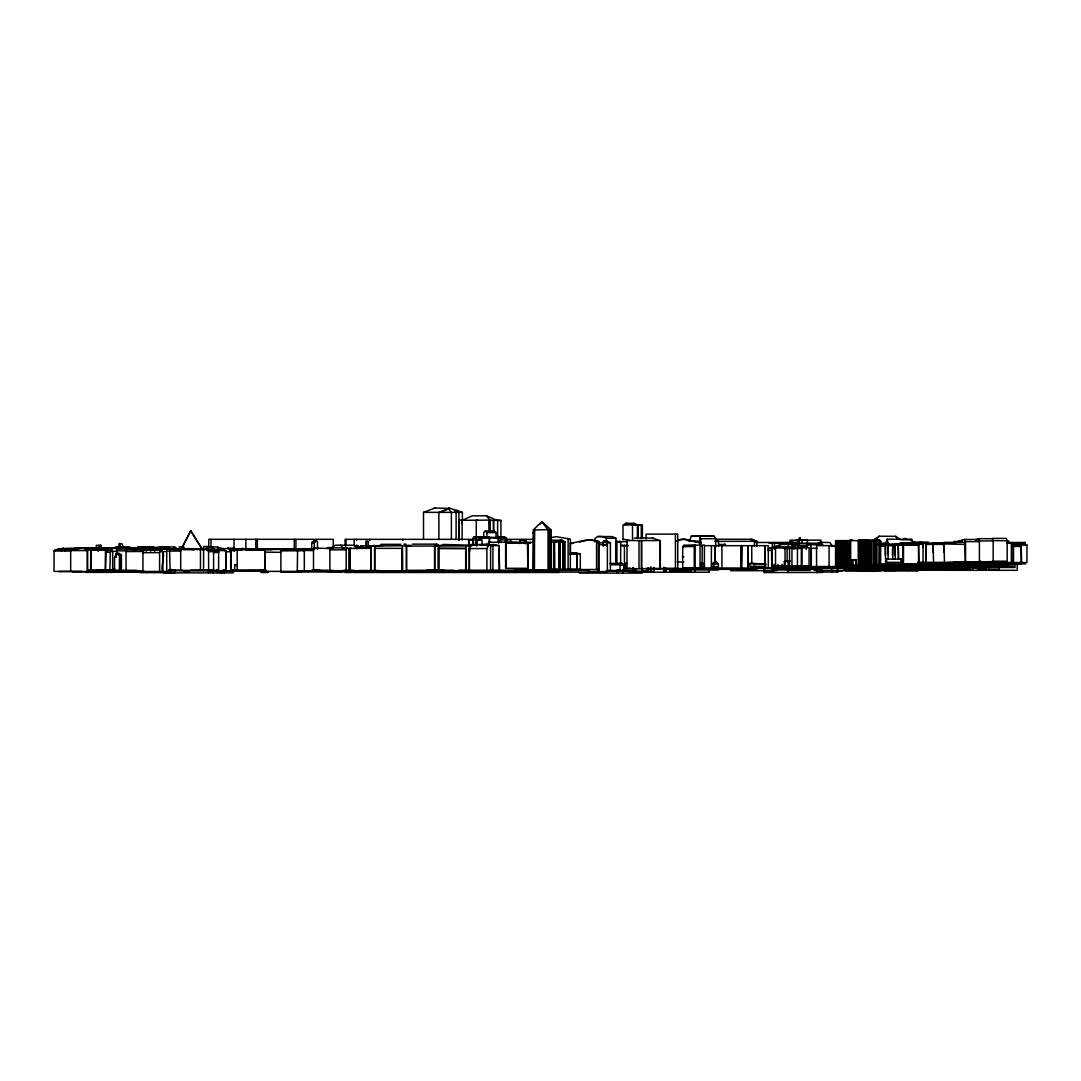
<?xml version="1.0" encoding="UTF-8"?>
<svg xmlns="http://www.w3.org/2000/svg" width="1081" height="1081" viewBox="0 0 1081 1081"><rect width="100%" height="100%" fill="white"/><g stroke="black" fill="none" stroke-linecap="round" stroke-linejoin="round"><path stroke-width="1.5" d="M438.346 571.119L438.346 548.418L465.925 548.499L465.925 571.119L465.925 545.959L406.388 546.108L406.388 571.119M500.922 520.42L493.531 520.258L493.558 531.798L493.531 520.258L500.922 520.42L500.922 536.798M615.954 541.297L615.846 564.417L615.819 541.27L620.67 541.527L620.67 563.377M641.29 524.663L641.29 538.352M489.396 543.108L489.477 538.23L488.95 537.203L488.017 537.595M741.661 545.675L741.255 568.106L741.255 545.675M861.125 555.499L860.935 540.108L863.746 540.108L864.205 540.932L863.962 553.891M866.435 549.053L866.124 540.27L866.165 565.214M868.827 553.918L869.083 541L866.124 540.635M894.973 555.364L894.757 543.932L898.243 543.932L898.73 558.728M885.312 555.756L885.096 544.243L887.231 539.203L911.864 539.203L912.864 543.77M887.906 553.904L887.636 544.392L888.123 545.662L892.73 545.648L892.474 555.539M933.322 552.567L933.065 543.067M944.226 552.567L943.97 542.392L964.847 542.392L965.347 562.336M438.17 546.108L438.17 545.256L438.183 546.108L438.143 545.405L434.832 546.108L438.17 546.108L436.886 544.148L412.361 544.148M112.856 568.592L112.654 571.795L112.708 552.283L112.262 550.229L110.397 550.04L109.884 569.944M922.85 547.337L923.066 544L921.89 544M350.42 567.903L350.217 571.119L350.217 548.635L348.879 548.459L348.879 571.119L513.799 571.052M91.331 566.647L91.101 569.944L90.858 550.053L90.588 569.944M799.143 541.203L799.4 538.014L800.21 538.014L800.453 540.122M800.048 540.122L800.21 538.014M651.248 567.309L650.721 572.16L650.721 567.309M485.234 531.014L486.909 532.609L486.909 537.798L485.545 537.014L483.707 537.811L483.707 532.582L485.234 531.014L494.328 531.014L496.017 532.609L496.017 537.622L504.841 536.96L497.963 536.96L498.003 538.068L506.543 538.068L502.3 536.703M91.101 550.067L107.884 550.27L105.479 550.053L105.222 569.944M534.028 570.295L534.473 529.947L550.783 529.622L550.783 570.295M532.744 570.295L533.217 529.96L541.919 521.65L550.783 529.622M120.653 559.499L121.396 554.877L118.896 553.175L116.437 553.175L114.518 557.661L114.518 570.295L136.895 570.295M297.261 572.2L297.599 548.959L307.936 549.553M845.761 566.593L845.153 569.795L845.153 566.593M105.614 569.944L106.073 550.04L112.262 550.229M300.856 572.2L280.871 572.2L280.871 550.878L304.301 550.742L304.788 548.797L313.895 548.797L313.504 550.526L304.301 550.513L304.301 570.782M304.301 550.742L304.747 548.972M280.871 550.878L281.263 549.202L300.18 549.716M297.261 550.864L297.667 549.202M489.247 523.461L490.031 520.285L486.558 515.813L472.329 515.826L462.1 520.285L462.317 523.569M880.164 563.782L880.177 544.243L880.65 546.135L885.582 546.135L885.136 544.392L885.582 545.256L885.582 563.782M116.816 554.823L117.275 549.026L119.532 548.324L153.029 548.324L150.786 548.81M136.247 550.77L133.544 550.756L134.044 549.026L136.355 548.324M166.744 571.444L166.744 551.634L167.42 549.202L169.568 548.58L170.122 571.444L142.935 571.444L142.935 551.472L144.016 549.864L145.313 549.864L127.234 549.864L126.045 551.58L126.045 570.809L143.732 570.809M499.517 542.608L500.287 539.932L504.773 539.932L505.381 542.594M304.301 550.513L304.585 549.526L307.761 549.513M264.886 552.121L265.872 548.851L281.938 548.851L280.871 552.337L264.886 552.121L264.967 571.39L265.129 549.675L237.185 549.675L237.185 570.2M878.529 543.892L879.677 540.068L876.961 539.905M133.544 550.756L134.152 548.81L136.476 548.324M117.951 548.189L119.423 543.54L121.896 543.716L123.747 548.189M899.622 545.067L900.405 542.824L914.594 542.824M236.496 564.701L235.023 564.701L234.482 570.2M481.491 537.703L481.815 536.879L488.598 536.879L489.477 537.703L489.477 543.108M689.624 540.581L691.354 536.122L713.838 535.987L715.73 538.662L715.73 547.094M484.356 537.243L481.288 537.243L480.896 538.23L480.599 537.311L473.87 537.041L476.194 537.041L476.586 537.811L475.586 538.23L476.194 537.041M878.65 543.919L879.677 541.338L880.839 543.946M892.244 544.554L892.73 545.648L892.244 544.392M159.596 571.444L159.596 552.553L160.596 550.229C167.447 551.634 159.65 567.093 162.718 571.444M93.007 548.959L93.452 547.986L95.277 547.986L96.209 548.959M91.763 550.188L92.52 548.635L96.722 548.135L98.303 551.405M346.163 570.7L346.163 549.824L347.136 547.851L349.622 549.445M469.181 571.119L469.181 548.567L471.208 544.54L488.936 544.54L490.598 545.581L499.125 545.608L499.125 571.119M486.896 571.119L486.896 548.58L488.936 544.54M181.189 549.067L190.81 530.676L202.688 549.689M181.892 548.229L190.81 530.676M262.426 549.067L271.236 549.297L259.035 548.756L262.602 548.756M715.568 561.066L711.703 564.093L711.703 566.66L718.406 566.66L718.406 564.093L715.568 561.066L713.744 564.093L713.744 566.66M511.218 541.77L510.718 539.716L506.435 539.716L505.8 541.77M910.972 540.149L913.742 541.946M539.973 524.312L541.919 521.65L548.053 529.96L548.053 570.295M132.152 547.878L130.423 547.729M473.87 537.041L472.992 538.23L472.992 544.743M234.172 551.148L236.009 548.945L242.374 549.445M702.177 562.958L702.177 545.067L704.407 545.067L704.407 567.89L682.706 567.89L682.706 546.743L683.814 545.446L695.164 545.446L695.164 567.89M54.05 550.986L55.104 549.77L73.143 549.932L71.792 549.77L70.67 551.026L54.05 550.986L54.05 571.39L81.305 571.39M282.384 550.175L283.411 549.04L288.573 549.648L285.952 549.04M694.232 567.89L694.232 546.432L695.164 545.446M604.995 541.162L605.982 541.162M874.124 541.324L879.312 536.217L872.164 540.757M479.734 536.879C479.396 538.406 483.166 538.27 481.802 536.879L478.842 537.784L486.909 537.798M860.935 540.635L863.827 541.297L863.746 540.108M434.832 571.119L434.832 545.932L436.886 544.148M368.594 546.743L369.837 545.702L367.621 546.743L368.918 545.77M685.165 545.648L683.814 545.608L700.812 544.986L702.177 546.486M777.955 546.837L780.914 544.419L791.184 544.432L793.143 546.837L773.982 546.837L780.914 544.419M311.72 549.297L311.72 542.581L314.26 542.77L316.544 540.946L317.476 541.608L317.476 549.378M116.937 548.77L120.086 547.364L118.775 546.837L117.005 548.418M787.117 548.621L790.752 547.851L787.117 548.621L787.117 561.444L784.32 561.444L784.32 565.876M788.184 565.876L788.184 561.444L789.752 561.444L784.32 561.444M615.954 564.417L615.954 538.311L612.265 536.595L597.685 536.514L594.996 538.527L594.996 541.784M185.054 549.472L184.81 548.378L184.216 549.472M313.166 542.77L313.774 540.946L316.544 540.946M311.72 542.581L313.395 541.392L313.395 542.77M54.969 550.77L56.415 549.783M77.913 549.27L60.982 549.283L62.995 549.283L65.414 550.918L62.995 548.945L57.117 549.337L60.982 549.351L63.103 547.837L64.252 548.716M70.67 571.43L70.67 550.526L87.223 550.607L88.885 549.499L90.534 550.54L90.534 549.31C107.249 545.135 71.697 550.81 90.534 549.31M70.67 550.526L72.251 549.499M819.925 544.365L821.317 543.459L822.803 544.648L810.912 544.756L809.358 543.459L806.277 545.513L806.277 549.364M174.473 548.837L184.81 548.378M88.777 548.256L85.764 549.634L88.777 548.432M520.583 540.351L521.974 539.554L525.798 540.351L525.798 543.662M508.84 542.392L530.622 543.054L505.881 542.905L505.881 568.309M504.084 536.703L500.125 537.798M975.9 539.892L978.346 538.689L992.115 538.689L993.155 540.946L979.4 540.932L978.346 538.689M715.379 540.324L717.716 539.243L752.227 539.257L756.876 541.27L756.876 546.324M633.574 523.312L625.804 523.312L624.305 524.569M497.138 537.568L498.003 537.203L498.503 538.189L498.503 543.081L497.963 536.96M475.586 544.743L475.586 537.811L477.464 537.014L478.842 537.784M903.419 570.133L906.189 568.957M441.318 511.799L448.007 509.016M423.509 539.257L423.509 512.353L435.103 507.962M434.13 507.948L449.345 508.448L438.9 512.353L438.9 539.257M898.73 545.243L895.244 545.243L894.96 544.473M769.537 548.608L773.496 547.959L767.632 548.594M519.92 543.662L519.92 540.351L521.974 539.554M527.974 568.309L527.42 542.594L528.231 542.905L528.231 568.309L505.624 568.309L505.624 542.905L506.435 542.594M556.026 541.216L561.944 540.189L565.039 541.892L565.039 569.228M360.041 546.756L363.04 546.189M372.202 545.932L382.701 545.365M222.524 549.067L218.673 549.175M312.22 549.797L313.693 549.391M87.048 548.729L89.75 547.999M622.886 545.5L622.21 545.689L628.156 545.689M285.168 549.472L285.884 549.648M677.355 540.257L682.219 539.027L701.299 543.135M676.584 541.081L679.449 540.351M680.881 540L684.705 539.027L701.299 543M630.088 567.917L627.021 568.687L627.021 540.568L660.329 540.568L660.329 568.687L625.453 568.687L625.453 563.323L627.021 563.323M961.59 541.73L958.793 540.662L958.793 541.432M217.889 549.783L217.889 547.013L217.619 550.202M211.66 547.013L217.889 547.013M570.417 553.215L570.417 543.419L587.861 539.635L599.063 541.513L599.063 571.552M579.213 542.054L590.334 539.635L599.063 541.513M975.63 540.108L978.562 539.473L979.4 541.649L965.536 541.635L964.684 539.473L961.658 540.108L960.968 541.432M1021.91 543.135L1024.977 542.486L1025.558 545.459M552.337 537.419L555.999 536.662L570.336 539.041L570.336 569.728L550.58 569.728M152.205 548.743L146.259 549.175L152.205 548.743L154.759 551.175M374.431 545.365L371.053 546.054L371.053 571.119M62.995 548.945L60.982 549.351M227.388 548.351L234.509 548.148L236.063 550.27M408.888 545.608L406.388 546.108M482.68 545.31L486.896 544.459L492.909 545.594L492.909 571.119M488.342 545.419L493.071 544.459L499.125 545.608M206.485 549.689L206.755 546.837L206.755 549.878M833.937 546.513L835.964 546.121M223.551 548.297C223.618 553.067 235.145 552.999 228.442 548.297L213.943 550.134L213.943 548.959L211.862 548.959L211.862 549.77M227.388 548.486L228.442 548.297M550.283 569.295L580.294 569.241L580.294 553.891L571.781 553.026L571.552 553.945L571.552 553.08L576.862 553.918L576.862 569.241L576.714 555.458M128.558 547.391L119.788 546.621L116.032 547.324C116.113 546.702 141.476 547.351 123.45 546.972L124.558 547.851L129.666 547.851L128.558 546.972M212.93 549.594L212.93 546.837L212.66 549.689M96.979 548.675L120.045 548.053L77.575 548.135M570.282 553.918L575.268 552.986L580.294 553.891M94.466 548.662L98.709 548.216M139.422 548.702L139.422 547.378L143.584 546.608L147.259 547.337M154.448 547.716L159.718 546.743L167.663 547.905M160.096 547.608L164.758 546.743L169.231 547.567M196.58 549.013L193.337 549.607L199.607 549.013L196.58 549.013L197.337 549.77M479.478 545.283L484.22 544.419L488.95 545.297M481.302 545.378L486.518 544.419L486.896 545.702L486.896 544.486L492.909 545.594M140.881 546.905L153.34 546.905L153.34 547.932L155.069 547.905M772.861 569.687L776.172 569.092M489.207 520.258L490.031 520.11L490.031 531.784L490.031 520.285L493.571 520.312M434.832 545.932L438.143 545.405M465.925 545.959L471.208 545.689L469.438 548.067L469.681 551.364M647.438 572.227L653.964 571.254M616.008 542.189L620.67 541.527M587.794 571.552L607.387 571.552L607.387 544.662L603.401 545.216M917.701 544.716L923.066 544L923.066 562.336M884.88 543.567L877.988 544M877.772 543.702L884.88 543.324M242.576 549.31L237.779 549.756L233.442 547.81L234.834 550.094M246.157 549.418L250.603 548.999L245.779 549.013M245.482 549.661L266.669 549.499M249.819 549.661L256.724 549.107M690.3 545.986L695.164 545.621M948.645 543.148L954.509 542.716M682.706 546.743L694.232 546.432M90.493 548.135L97.304 548.094L96.317 548.175L96.317 545.365L101.046 545.365L101.046 548.58M355.622 546.527L356.771 547.554L357.095 545.31L359.865 547.499M360.203 546.527L361.351 547.567M111.127 551.486L116.748 551.175L116.099 557.431M217.349 550.418L214.457 550.08M235.307 549.702L240.036 549.432L235.496 549.432M281.79 549.716L289.667 549.067M286.33 549.661L289.667 549.459M640.074 524.934L639.209 524.961M238.212 549.661L242.968 549.499M245.738 549.689L251.968 549.418M94.006 548.175L94.804 548.135M207.957 550.432L211.187 550.31M209.903 550.567L216.389 550.31L218.686 552.418L213.592 552.513M116.437 553.175L119.423 555.215L121.045 555.148L121.045 570.295M920.12 542.108L921.107 542.067M246.036 549.175L249.333 549.067M307.747 549.553L305.585 549.607L313.679 549.607M188.216 548.567L189.08 548.553M616.17 541.851L627.345 541.622M713.838 535.987L691.354 536.122M159.596 552.553L142.935 552.769L144.043 550.229L161.826 550.094M480.045 537.689L478.842 537.703L489.477 537.703M550.567 542.013L563.741 542.081L563.741 569.228M903.824 538.541L906.054 538.514M357.865 547.77L361.216 547.77M126.045 551.58L142.935 551.472M653.302 538.135L652.586 538.135L659.667 540.568M698.88 535.987L700.812 538.73L715.73 538.662M1012.438 544.162L1025.22 544.013L1026.95 545.081L1026.95 562.539L948.564 562.485M358.946 547.675L353.919 545.229L340.596 545.189L335.367 545.189L331.516 547.594L327.516 547.594M634.142 538.095L636.452 538.081M756.876 541.27L717.271 541.392M404.051 544.108L405.888 544.108M204.444 549.594L222.389 549.54M569.809 553.945L576.7 553.918M549.513 529.771L550.513 529.771M598.996 542.838L603.401 542.838M342.434 548.594L343.501 548.594M212.889 549.607L220.7 549.594M161.001 551.621L166.744 551.607M788.941 560.863L785.752 560.877L788.117 561.444M448.912 507.908L462.371 512.353L462.371 520.083M423.509 512.353L462.371 512.353M458.898 520.083L464.411 520.083M462.1 520.285L490.031 520.11M486.909 532.609L496.017 532.609M497.598 536.473L498.733 536.473M900.689 539.878L895.608 536.338L897.784 538.581M488.95 537.203L500.719 537.77M502.868 537.365L506.543 538.068M474.627 537.5L498.003 538.068M597.685 536.514L602.603 536.595L606.319 538.311L615.954 538.311M473.951 539.338L345.109 539.338L345.109 545.973M506.165 539.338L533.703 539.338M477.356 539.662L481.302 539.662M964.684 539.473L978.562 539.473M858.692 539.743L865.057 539.743L870.732 541.04M901.865 539.757L911.242 539.757M473.897 540.135L468.641 540.135L468.708 545.419M795.94 540.162L820.871 540.122L820.871 543.365M849.761 539.987L852.868 539.987M519.92 540.351L525.798 540.351M551.148 540.189L561.944 540.189M992.48 561.188L1007.181 561.188L1007.181 540.635L1006.195 538.392L992.169 538.392L993.155 540.635L1008.438 540.73L1009.708 543.243M688.111 540.919L699.893 541.284L699.893 543.054M603.401 546.175L603.401 541.162L607.171 541.162L610.414 542.865L610.414 571.025M874.691 541.013L879.677 541.338L880.704 543.919M714.784 541.351L718.554 541.365L718.554 546.351M954.064 541.432L961.928 541.432M561.944 541.878L564.16 541.878M912.959 542.094L928.43 542.094M533.541 542.243L488.544 542.243L488.544 545.54M755.727 542.486L799.359 542.432L799.359 545.783M1009.789 542.486L1024.977 542.486M933.538 562.336L933.065 542.77L943.97 542.77L944.456 562.336M505.624 542.905L528.231 542.905M603.401 541.162L606.671 542.878L610.414 542.865M917.107 542.865L923.174 542.865M1007.533 543.027L1010.154 543.027L1011.343 544.094L1011.343 562.539M769.077 543.202L819.763 543.202M909.756 543.202L943.173 543.202M1006.776 543.135L1021.113 543.135L1021.694 543.865L1012.438 544.013M921.715 543.378L965.347 544.432M878.231 543.567L889.095 543.567M903 563.782L903 543.689L918.539 543.689L919.012 563.782M380.958 544.324L400.929 544.324M877.718 544.405L902.554 544.405M925.728 562.336L925.728 543.067L926.214 544.392L944.456 544.432M442.791 544.446L472.87 545.256M599.063 544.662L607.387 544.662M879.056 544.554L895.244 544.473L895.244 558.728M898.081 544.554L903.094 544.554M878.448 544.81L880.866 544.81M885.015 544.81L895.136 544.81M898 544.81L902.797 544.81M809.277 545.054L794.9 545.486L794.9 548.675M1013.14 545.081L1026.95 545.081M443.318 545.256L437.454 545.446M468.708 545.256L477.248 545.256M885.582 545.256L888.123 545.256L888.123 558.836M903 543.689L903.486 545.229L919.012 545.243M620.67 545.392L628.156 545.392M1013.14 562.539L1013.14 545.459L1021.18 545.459L1021.586 562.539M490.598 545.702L490.598 571.119M704.677 545.675L768.294 545.675L768.294 568.106M836.829 545.635L816.56 545.635L816.56 566.62M375.121 545.77L360.811 545.77L360.811 548.405L360.378 547.851L371.296 547.851M374.81 571.119L374.823 546.04L408.888 545.662L406.591 546.067L406.591 571.119M831.424 546L836.113 546M798.413 546.364L807.399 546.364M1013.14 545.459L1013.532 546.432L1021.586 546.432M208.038 546.513L203.606 546.513L203.552 570.417M355.649 546.621L362.162 546.621M138.03 546.743L138.03 548.026L137.963 546.743L143.462 546.743M206.485 546.891L212.93 546.837M176.203 547.891L174.473 546.959L166.096 546.959L166.096 547.918M179.108 546.959L183.851 546.959M114.937 547.31L120.788 547.31M139.422 547.378L149.678 546.608L154.448 547.527L147.03 547.486M146.638 547.229L153.34 547.229M142.219 547.499L146.057 547.499M110.154 547.959L115.14 547.959M138.895 547.81L132.179 547.837M154.907 547.918L153.34 546.905M347.136 547.851L330.84 547.851L329.867 549.837L346.163 549.824M129.125 548.026L139.368 548.053M313.504 570.782L313.504 548.067L332.178 548.58M774.037 548.094L769.294 548.094L809.061 547.675L809.061 565.876L771.577 565.876M65.468 548.243L80.359 548.243M333.043 548.391L328.029 548.053M348.879 548.459L371.229 548.297M402.47 546.067L402.47 571.119L402.267 548.364L374.567 548.364L374.567 571.119M817.141 548.31L811.318 548.31L811.318 566.62M169.568 548.58L150.745 549.202L167.42 549.202M175.163 548.837L208.538 548.621L208.674 572.876M465.925 548.499L438.346 548.418M784.225 548.553L785.347 548.553M792.711 548.526L799.791 548.526M134.152 548.81L145.8 548.81M169.501 548.999L207.322 548.905M218.592 548.905L221.808 548.905M251.089 548.756L250.873 550.094M117.275 549.026L134.044 549.026M168.866 549.013L170.649 548.743M218.159 549.134L221.416 549.134M235.239 549.053L241.941 549.053M260.899 549.067L293.262 549.067M202.039 549.175L207.011 549.175M247.684 548.662L260.264 549.864M307.666 549.27L297.599 548.959M169.501 549.364L193.161 549.77M245.873 549.405L282.668 549.405M199.188 549.621L204.133 549.621M208.525 549.77L217.511 549.594M267.304 549.689L272.277 549.689M105.479 550.053L87.669 550.188L87.669 569.944L115.545 569.944M217.349 550.08L213.673 550.405M266.196 570.2L231.226 570.241L231.226 550.08L237.388 550.08M772.523 550.188L771.577 550.188L771.699 567.944M208.079 550.405L216.389 550.31M767.969 550.445L771.699 550.445M207.62 550.58L225.834 550.58L225.834 570.754L225.713 550.58M168.636 551.067L180.703 551.067L181.27 548.918L184.365 549.364M228.375 548.148L231.55 551.337M105.614 552.256L109.884 552.256M162.718 552.756L162.947 571.444M570.863 553.391L576.984 553.391L576.984 569.241M576.416 553.648L572.606 553.486M682.408 556.81L683.908 556.81M885.582 559.12L902.054 559.12L902.054 562.35L885.582 562.35M851.558 565.214L851.558 559.904L856.193 560.147L856.193 565.214M856.193 560.147L851.558 559.904M986.277 561.661L991.75 561.661M954.064 561.958L993.155 561.89L993.155 540.635M677.206 561.998L683.854 561.998M917.701 562.336L987.318 562.377M941.659 562.823L978.413 562.755M942.078 563.052L973.616 563.052M609.914 563.404L617.616 563.404L620.048 564.768L620.048 571.025M749.849 563.471L765.726 563.958L765.726 566.39L749.849 566.39L749.849 563.471L765.726 563.958M980.197 563.404L1021.694 563.336M878.448 563.931L943.173 563.944M994.277 563.89L1025.558 563.89M711.703 564.093L718.406 564.093M933.403 564.039L943.443 564.039M945.294 564.025L963.509 564.025M975.346 564.052L1020.91 564.052M905.432 564.282L995.885 564.444M982.859 564.633L1008.978 564.633M610.414 564.768L620.048 564.768M623.751 565.066L620.048 565.066L618.791 563.215L621.98 563.215L623.751 565.066L623.751 571.025M857.192 565.106L903.797 565.106M930.011 565.052L990.831 565.12M879.056 565.214L835.572 565.214L835.572 540.635L879.056 540.635L878.907 568.011L808.466 568.011M909.932 565.16L935.295 565.16M840.721 565.471L922.052 565.498M842.113 565.728L864.219 565.728M866.408 565.687L899.595 565.714M912.283 565.687L927.755 565.687M878.137 565.971L883.339 565.971M936.187 565.89L954.253 565.89M973.927 565.958L1013.546 565.958M878.542 566.039L890.825 566.039M929.349 566.201L978.427 566.066M982.521 566.133L1007.451 566.133M878.177 566.444L887.947 566.444M942.673 566.322L965.171 566.322M802.007 566.539L846.585 566.525M849.842 566.566L866.624 566.566M921.593 566.512L962.455 566.633L962.455 564.795M798.413 566.782L814.182 566.782M817.317 567.052L839.951 567.052M874.948 567.079L921.417 567.093M980.17 567.106L978.089 567.106L978.089 569.403L982.305 569.403L982.305 567.566L980.17 567.106L980.17 569.403M795.602 567.336L924.958 567.187M824.735 567.417L773.982 567.525L773.982 564.336M834.383 567.498L886.406 567.444M970.603 567.566L921.553 567.566L921.553 564.444M988.007 567.471L1015.045 567.471L1015.045 564.309M825.492 567.633L854.625 567.647M974.954 567.714L997.425 567.714M767.969 567.944L797.683 567.944M928.728 567.944L984.548 567.944M697.921 568.106L790.589 568.228M804.453 568.255L832.208 568.255M910.526 568.214L934.741 568.214M646.1 568.498L677.733 568.498L677.733 534.136L646.1 534.136L646.1 539.041M750.038 568.417L838.815 568.309M665.599 568.525L755.268 568.633M771.875 568.538L790.387 568.538M649.33 568.768L670.193 568.863M862.922 568.876L918.445 568.876M713.406 569.187L714.676 569.187M666.004 569.214L701.299 569.214M705.934 569.349L756.876 569.268M784.576 569.349L803.048 569.349M847.936 569.255L869.908 569.255M551.08 569.498L560.147 569.552M570.417 569.525L599.063 569.525M666.369 569.471L667.693 569.471M794.9 569.417L822.357 569.417M870.354 569.633L907.108 569.417M918.85 569.606L969.9 569.498L969.9 566.417M96.682 569.768L112.802 569.836M169.095 569.782L174.784 569.782M843.734 569.795L880.069 569.795M885.677 569.809L891.96 569.809M926.809 569.836L941.308 569.836M168.595 570.052L181.73 570.025M550.418 569.93L576.619 569.93M688.111 569.917L718.554 569.917M772.064 569.903L802.534 569.971M903.662 570.038L957.496 569.971M979.94 569.984L998.925 569.944M190.796 570.228L213.592 570.228M312.72 570.241L320.003 570.241M426.657 570.268L444.453 570.268M458.993 570.228L589.267 570.255M633.142 570.119L636.412 570.119M884.299 570.173L915.945 570.133M947.159 570.295L980.859 570.295M96.56 570.309L109.735 570.309M218.686 570.39L180.703 570.417L180.703 548.621M232.172 570.538L265.818 570.376M311.369 570.39L333.353 570.484M343.717 570.336L354.352 570.336M359.108 570.498L378.485 570.498M406.821 570.336L453.655 570.336M514.043 570.457L580.308 570.43M584.321 570.376L588.915 570.376M606.819 570.484L634.142 570.484M763.808 570.525L776.901 570.525M788.184 570.403L810.007 570.403M814.398 570.417L858.314 570.43M861.881 570.349L895.095 570.457M916.445 570.322L918.999 570.322M920.255 570.322L922.809 570.322M988.466 570.322L1017.235 570.322L1017.235 563.769M174.473 570.741L184.216 570.741M188.283 570.754L266.183 570.727M312.314 570.538L327.678 570.538M350.487 570.7L329.867 570.7L329.867 548.067M408.875 570.727L470.546 570.606M506.921 570.673L544.04 570.579M669.409 570.754L689.056 570.754M730.499 570.687L774.415 570.687M96.682 570.917L112.316 570.917M208.417 570.836L262.818 570.836M297.261 570.782L319.017 570.782M350.352 570.984L353.555 570.984M472.992 570.795L512.678 570.903M845.004 570.93L881.664 570.849M220.7 571.025L265.737 571.092M322.692 571.079L337.745 571.079M606.319 571.025L648.303 571.16L648.303 567.836M838.599 571.011L842.504 571.011M883.866 570.984L917.972 570.984M233.077 571.268L262.237 571.268M264.886 571.39L309.747 571.322M334.015 571.403L411.402 571.403M641.709 571.417L649.357 571.417M818.493 571.309L822.911 571.309M858.152 571.281L878.421 571.281M58.604 571.552L97.776 571.43M184.189 571.592L189.364 571.592M326.678 571.444L441.156 571.444L441.156 572.119L401.794 572.119L401.794 571.444M468.641 571.619L473.897 571.619M72.386 571.795L115.694 571.795M519.92 571.876L525.798 571.876M545.702 571.673L550.945 571.673M104.938 571.917L136.355 571.917M293.37 571.93L342.758 572.038M369.81 571.957L465.573 572.092M818.83 572.052L838.032 572.052L838.032 569.768M152.083 572.173L114.572 572.173L114.572 568.552M455.804 572.119L591.969 572.119M629.399 572.16L708.96 572.227L708.96 569.349L708.866 572.227M85.534 572.362L113.127 572.362M268.183 572.511L261.075 572.511L261.075 569.89M345.109 572.484L558.945 572.484M822.506 572.444L763.997 572.552L763.997 569.646M139.8 572.66L171.095 572.66M163.636 572.876L233.185 572.876L233.185 569.619M579.294 573.092L642.371 573.092M636.695 538L652.789 538.027M958.793 540.662L962.252 540.676M469.181 548.567L486.896 548.58M114.018 548.567L115.694 548.567M190.796 549.337L197.147 549.337M259.454 549.405L263.426 549.418L245.86 548.621L251.643 549.702M789.076 560.917L790.062 560.917M942.362 543.094L955.55 543.121M570.417 543.419L572.862 543.432M100.884 548.337L106.087 548.351M127.193 550.864L116.816 550.824M570.863 553.499L576.862 553.918M718.757 544.473L725.473 544.446L724.473 544.202M208.417 549.378L211.295 549.391M216.795 550.215L213.943 550.134L215.511 550.797L213.943 548.959M638.979 524.961L636.871 524.893M532.744 532.906L534.028 532.919M878.988 536.217L895.703 536.338M917.769 543.148L921.228 543.189M563.444 541.013L563.444 541.878L565.039 541.892M288.668 549.418L292.573 549.472M142.314 549.905L141.341 549.891L146.286 548.324L146.286 551.324M91.547 548.324L94.615 548.378M208.538 551.594L213.592 551.702L213.592 570.39M120.599 570.295L120.599 554.85L121.396 554.877L121.396 570.295M880.42 543.797L885.434 544.04M253.319 549.067L261.062 549.499M133.179 548.216L139.246 548.553M1006.816 542.824L1010.154 543.027M208.484 549.945L211.376 550.148L213.592 551.702M247.184 549.445L240.833 548.945M635.074 524.771L625.804 523.312M84.007 548.229L80.994 547.878L97.831 548.108M106.073 550.04L107.884 550.986M350.339 548.459L351.676 548.297M623.251 539.257L629.831 540.378M251.562 549.553L242.009 548.459L247.914 549.553M218.686 572.295L221.889 572.876M249.508 548.621L255.305 549.702M571.66 552.972L576.484 553.918M281.263 549.202L283.776 549.716M83.588 548.445L75.184 547.797L79.71 548.743M222.551 570.16L225.726 570.836M865.827 540.378C860.449 539.797 880.799 539.946 881.218 541.676L880.65 541.554M313.504 548.067L315.828 548.58M231.226 550.08L234.172 550.783M304.788 548.797L306.072 549.107M490.612 570.106L493.801 570.903M999.128 562.823L1003.965 564.052M286.411 549.067L289.073 549.837M715.541 540.486L718.554 541.365M965.536 561.458L968.752 562.485M770.104 548.256L771.172 547.932M486.558 515.813L496.787 520.285M235.023 564.701L237.307 565.755M903.5 544.324L900.405 542.824M750.673 539.257L754.362 541.257M523.758 539.554L525.15 540.351L525.15 543.662M471.208 544.54L472.667 545.446M119.396 547.351L121.626 548.824M80.116 547.837L81.305 548.716M356.771 545.297L359.757 547.567M118.775 546.837L120.856 548.445M499.044 548.567L499.652 571.119M59.063 548.945L61.401 550.851M148.34 548.743L150.854 551.161M353.919 545.229L356.946 548.797M340.596 545.189L343.717 548.797M457.141 510.178L458.898 512.353L458.898 539.865M448.291 508.462L451.399 512.353L451.399 539.257M454.385 510.191L456.101 512.353L456.101 539.257M211.862 548.959L212.498 549.77M480.599 537.311L481.288 538.23M473.951 537.311L474.627 538.23M832.262 545.919L829.884 542.513L819.101 542.311L819.506 544.635M190.54 530.676L201.985 548.986M714.595 561.012L715.838 563.066M887.636 544.324L888.123 545.256M933.065 543.378L933.538 544.432M596.861 541.068L599.063 545.581M92.52 548.635L93.277 550.188M93.452 547.986L93.912 548.959M174.365 550.188L173.825 549.364M488.598 536.879L488.909 537.216M119.423 543.54L120.883 548.189M879.677 540.068L880.083 541.432M933.065 542.77L933.484 544.216M506.435 539.716L506.921 541.77M500.287 539.932L500.881 542.594M887.231 539.203L888.541 545.297M216.889 569.903L217.511 572.876L217.511 569.552M212.349 569.89L212.93 572.876L212.93 569.552M799.4 538.014L799.724 540.946M1021.18 545.459L1021.18 562.539M1013.532 546.432L1013.532 562.539M998.925 566.741L998.925 570.322M988.845 566.674L988.845 569.984M986.345 566.674L986.345 569.984M985.426 566.674L985.426 569.984M983.683 566.674L983.683 569.984M982.737 566.674L982.737 569.984M980.197 560.931L980.197 564.052M979.4 540.932L979.4 561.958M972.616 567.025L972.616 570.295M969.454 566.539L969.454 569.444M965.536 541.635L965.536 561.958M964.847 542.392L964.847 543.378M958.279 566.417L958.279 569.498M955.172 564.795L955.172 566.633M952.469 564.795L952.469 566.633M951.645 564.795L951.645 566.633M948.307 564.795L948.456 569.498M945.807 564.795L945.807 566.633M943.97 542.392L943.97 543.378M937.713 566.593L937.713 569.498M926.214 544.392L926.214 562.336M918.539 543.689L918.539 563.782M903.486 545.229L903.486 563.782M901.054 559.12L901.054 562.35M898.243 543.932L898.243 558.985M892.73 544.473L892.73 558.836M886.582 559.12L886.582 562.35M880.65 546.135L880.65 563.782M879.677 541.338L879.677 544.567M876.705 540.635L876.705 565.214M876.515 540.635L876.515 565.214M876.232 540.635L876.232 565.214M875.002 540.635L874.867 568.011M874.272 540.635L874.272 565.214M873.813 540.635L873.813 565.214M872.813 564.822L872.813 568.011M871.745 540.635L871.745 565.214M871.475 540.635L871.475 565.214M871.286 540.635L871.286 565.214M870.854 564.85L870.854 568.011M869.908 540.635L869.908 565.214M869.083 540.635L869.083 565.214M868.719 541.311L868.719 565.214M867.367 541.311L867.367 565.214M866.584 540.635L866.584 565.214M864.868 540.635L864.868 565.214M864.205 540.635L864.205 565.214M863.827 541.297L863.827 565.214M862.206 541.27L862.206 565.214M861.395 540.635L861.395 565.214M860.935 540.108L861.03 565.214M859.449 540.635L859.449 565.214M858.719 540.635L858.719 565.214M858.246 540.635L858.246 565.214M856.057 560.134L856.057 565.214M852.828 559.917L852.828 565.214M852.463 559.904L852.463 565.214M850.666 540.635L850.666 565.214M850.112 564.012L850.112 567.282M850.071 540.635L850.071 565.214M849.193 540.635L849.193 565.214M847.761 540.635L847.761 565.214M847.531 540.635L847.531 565.214M847.342 540.635L847.342 565.214M846.477 540.635L846.477 565.214M845.383 540.635L845.383 565.214M844.693 540.635L844.693 565.214M844.234 540.635L844.247 565.214M843.734 566.647L843.734 570.417M843.153 540.635L843.153 565.214M842.491 540.635L842.491 565.214M841.964 540.635L841.964 565.214M841.099 540.635L841.099 565.214M840.423 540.635L840.423 565.214M840.032 540.635L840.072 565.214M839.869 540.635L839.869 565.214M838.924 540.635L838.924 565.214M838.248 540.635L838.248 565.214M837.951 540.635L837.964 565.214M837.789 540.635L837.789 565.214M837.343 569.768L837.343 572.052M836.856 540.635L836.856 565.214M836.221 540.635L836.221 565.214M835.802 540.635L835.789 565.214M831.775 569.768L831.775 572.052M829.086 545.635L829.086 566.62M817.655 569.66L817.655 572.552M816.898 569.66L816.898 572.552M810.912 544.756L810.912 566.525M807.345 543.351L807.345 540.122L789.995 540.162L789.995 543.392M801.98 540.162L801.98 543.392M802.007 546.243L802.007 565.876M801.318 547.675L801.318 565.876M798.981 542.432L798.981 545.675M798.183 542.432L798.183 545.675M797.9 542.432L797.9 545.675M797.494 542.432L797.494 545.675M797.454 547.675L797.454 565.876M797.156 542.432L797.156 545.675M796.967 542.432L796.967 545.675M795.494 542.432L795.359 545.675M793.9 542.432L793.9 547.297M793.765 542.432L793.765 548.918M791.954 547.675L791.954 565.876M789.535 547.675L789.535 565.876M788.171 542.432L788.279 545.675M788.09 569.66L788.09 572.552M785.049 547.675L785.049 565.876M782.076 564.282L782.076 567.525M777.955 564.336L777.955 567.525M775.536 547.675L775.536 565.876M774.415 542.486L774.415 549.121M772.239 542.486L772.253 565.876M772.239 567.376L772.239 570.687M765.186 545.675L765.186 568.106M764.74 545.675L764.794 568.106M764.767 569.646L764.767 572.552M754.403 541.284L754.403 546.324M754.47 563.958L754.47 566.39M751.727 545.675L751.795 563.296M741.661 545.554L741.661 568.106M721.905 545.554L721.905 568.106M715.23 545.675L715.23 563.296M715.054 545.675L715.054 563.296M711.42 545.675L711.352 568.106M702.123 563.404L702.123 567.322M700.812 538.73L700.812 543.838M699.893 537.419L699.893 543.838M700.042 545.621L700.042 567.89M694.84 569.336L694.84 572.227M690.718 568.944L690.718 572.227M683.814 545.446L683.814 546.486M675.422 534.136L675.422 568.498M666.166 569.119L666.166 572.16M665.977 568.917L665.977 572.16M665.572 567.593L665.572 572.16M664.531 567.593L664.531 572.16M663.68 567.282L663.68 572.16M660.14 540.568L660.14 568.687M653.91 567.309L653.721 572.16M650.532 567.309L650.532 572.16M647.722 568.471L647.722 571.16M647.478 568.471L647.478 571.16M642.479 568.471L642.479 571.16M642.371 538.243L642.371 524.974L622.994 524.974L623.007 539.905M642.236 568.471L642.236 571.16M641.749 540.568L641.749 568.687M641.317 540.568L641.317 568.687M639.006 540.568L639.006 568.687M638.195 524.934L638.195 538.338M637.412 524.934L637.412 538.419M634.493 568.579L634.493 571.16M634.277 568.579L634.277 571.16M633.304 567.822L633.304 571.011M632.628 567.633L632.628 571.011M632.507 524.974L632.507 539.905M624.426 545.392L624.426 571.011M623.007 569.768L623.007 573.092M618.332 569.714L618.332 573.092M617.467 569.741L617.467 573.092M617.224 569.795L617.224 573.092M616.94 541.527L616.94 563.106M607.171 541.162L607.171 542.757M606.671 542.878L606.671 546.189M606.319 538.311L606.319 542.851M598.361 545.581L598.361 571.552M596.55 541.513L596.55 569.525M568.106 539.041L568.106 569.728M563.052 569.228L562.836 541.959L562.836 569.228M559.985 569.228L559.769 542L559.769 569.228M559.296 569.228L559.026 541.973L559.026 569.228M554.675 569.228L554.391 542.027L554.391 569.228M553.985 542.189L553.985 569.228M553.621 541.973L553.621 569.228M550.932 542.216L550.932 569.228M549.945 529.974L549.945 569.106M534.473 529.947L534.473 570.295M497.625 520.407L497.625 536.798M488.896 520.312L488.896 531.798M482.004 544.878L482.004 539.865L476.653 539.865L476.653 546.027M477.464 520.285L476.248 520.312L476.248 538.365M477.072 539.865L477.072 544.878M473.275 540.135L473.275 545.108M469.262 540.135L469.262 545.108M469.438 545.959L469.438 571.119M465.681 548.418L465.681 571.119M462.1 520.083L462.1 539.987M434.535 546.108L434.535 571.119M421.441 571.444L421.441 572.119M421.198 571.444L421.198 572.119M411.266 545.446L403.956 545.378M402.875 539.324L402.875 540.459M402.267 548.364L402.267 571.119M370.81 548.297L370.81 571.119M369.729 539.324L369.729 540.554M368.31 546.175L368.31 541.257L366.027 541.257L366.027 546.081M366.594 541.257L366.567 548.405L366.31 545.77M356.649 539.324L356.649 540.541M354.217 539.338L354.217 545.973M350.001 548.297L350.001 571.119M346.042 539.338L345.961 545.973M333.259 547.716L333.259 539.311L208.782 539.311L208.782 547.716M314.26 542.77L314.26 549.297M295.924 539.311L295.924 549.405M294.262 539.311L294.262 549.405M263.723 569.89L263.723 572.511M257.346 539.311L257.346 549.405M255.778 539.311L255.778 549.405M245.833 539.284L245.833 549.229M234.009 539.284L234.009 549.229M230.712 551.337L230.712 570.741M224.199 569.619L224.199 572.876M218.646 550.58L218.605 570.754M212.66 569.565L212.66 572.876M211.025 539.284L211.025 547.581M208.417 569.863L208.417 572.876M200.458 548.621L200.458 570.417M174.825 569.619L174.825 572.876M174.473 546.959L174.473 550.215M172.946 569.619L172.946 572.876M171.095 569.322L171.19 572.876M139.827 546.743L139.827 548.026M119.423 555.215L119.423 570.295M116.748 548.675L116.748 554.296M100.884 545.365L100.884 548.81M100.263 545.365L100.263 548.58M99.06 545.365L99.06 548.58M87.223 550.607L87.223 571.43M633.669 523.245A118.937 4.243 10.6 0 1 635.817 523.88M640.52 524.839A117.207 4.5 11.8 0 1 640.898 525.096M636.29 524.771A116.924 4.094 10.4 0 1 634.385 524.636M625.237 524.542A121.315 9.58 -24.8 0 1 625.656 523.961M459.141 520.083L459.047 539.865L459.141 520.083M623.129 569.822L623.102 573.092L623.102 569.822M222.051 548.472L219.119 548.283L222.051 548.472M551.161 529.974L548.878 529.974L548.878 569.106L551.161 569.106L551.161 529.974M791.792 541.959L790.4 541.959L792.846 543.013L791.792 541.959M704.082 563.404L700.664 563.404L700.664 567.322L704.082 567.322L704.082 563.404M842.207 565.214L842.207 540.635L842.167 565.214M792.927 547.297L792.927 542.432L792.819 547.297M748.106 568.106L748.106 545.675L748.011 568.106M741.363 568.106L741.363 545.554L741.255 568.106M438.629 571.119L438.629 545.932L438.616 571.119"/></g></svg>
